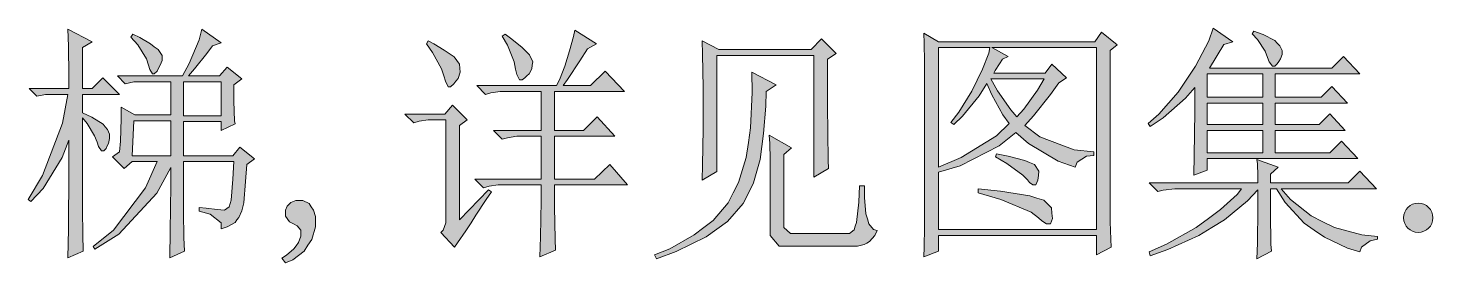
# Model space of a CAD drawing. Header units: millimetres. Extents: x 0 to 586, y 0 to 414.
# Drawn here: x 475.96 to 507.81, y 130.66 to 135.97 of the extents above; entities that cross this region are included whole.
import ezdxf

# ---------------------------------------------------------------- set-up
doc = ezdxf.new("R2010")
doc.units = ezdxf.units.MM

msp = doc.modelspace()

# ---------------------------------------------------------------- hatches: boundary and pattern name
h = msp.add_hatch(color=0)
h.dxf.hatch_style = 2
h.paths.add_polyline_path([(477.188389, 132.002389), (477.188389, 131.850694), (477.198972, 131.310944), (477.209556, 130.922889), (476.860306, 130.771194), (476.870889, 131.420306), (476.881472, 132.753806), (476.881472, 133.438194), (476.72625, 133.039556), (476.295861, 132.344583), (476.020694, 132.04825), (475.957194, 132.090583), (476.285278, 132.633861), (476.736833, 133.822722), (476.860306, 134.471833), (476.352306, 134.471833), (476.15475, 134.4295), (475.978361, 134.605889), (476.881472, 134.605889), (476.881472, 134.891639), (476.870889, 135.561917), (476.860306, 135.946444), (477.410639, 135.660694), (477.188389, 135.530167), (477.188389, 134.605889), (477.410639, 134.605889), (477.650528, 134.845778), (478.028, 134.471833), (477.188389, 134.471833), (477.188389, 134.055556), (477.400056, 133.95325), (477.657583, 133.7945), (477.706972, 133.734528), (477.756361, 133.674556), (477.80575, 133.568722), (477.80575, 133.526389), (477.80575, 133.469944), (477.777528, 133.360583), (477.749306, 133.304139), (477.724611, 133.247694), (477.675222, 133.194778), (477.650528, 133.194778), (477.618778, 133.194778), (477.55175, 133.293556), (477.52, 133.392333), (477.463556, 133.536972), (477.29775, 133.812139), (477.188389, 133.942667)])
h = msp.add_hatch(color=0)
h.paths.add_polyline_path([(480.624444, 134.690556), (480.624444, 134.316611), (480.638556, 133.875639), (480.649139, 133.808611), (480.338694, 133.656917), (480.338694, 133.854472), (479.481444, 133.854472), (479.481444, 133.081889), (480.603278, 133.081889), (480.7585, 133.279444), (481.090111, 133.014861), (480.913722, 132.884333), (480.889028, 132.499806), (480.846694, 132.020028), (480.825528, 131.924778), (480.800833, 131.833056), (480.737333, 131.684889), (480.691472, 131.628444), (480.649139, 131.572), (480.47275, 131.473222), (480.338694, 131.430889), (480.338694, 131.561417), (480.084694, 131.7625), (479.834222, 131.826), (479.834222, 131.914194), (479.9965, 131.893028), (480.246972, 131.864806), (480.328111, 131.861278), (480.412778, 131.854222), (480.515083, 131.924778), (480.53625, 132.002389), (480.560944, 132.08), (480.603278, 132.552722), (480.624444, 132.951361), (479.481444, 132.951361), (479.481444, 132.069417), (479.481444, 131.804833), (479.492028, 131.233333), (479.502611, 130.922889), (479.171, 130.771194), (479.181583, 131.385028), (479.192167, 132.411611), (479.192167, 132.817306), (478.874667, 132.235222), (478.013889, 131.310944), (477.474139, 130.96875), (477.431806, 131.03225), (477.893944, 131.395611), (478.620667, 132.355167), (478.88525, 132.951361), (478.31375, 132.951361), (478.137361, 132.796139), (477.872778, 133.060722), (478.028, 133.170083), (478.049167, 133.4135), (478.070333, 133.917972), (478.070333, 134.182556), (478.37725, 134.006167), (479.192167, 134.006167), (479.192167, 134.757583), (478.356083, 134.757583), (478.158528, 134.711722), (477.982139, 134.888111), (479.45675, 134.888111), (479.611972, 135.173861), (479.834222, 135.706556), (479.897722, 135.946444), (480.338694, 135.639528), (480.141139, 135.5725), (480.010611, 135.396111), (479.731917, 135.053917), (479.590806, 134.888111), (480.296361, 134.888111), (480.47275, 135.085667), (480.800833, 134.821083)])
h.paths.add_polyline_path([(478.356083, 133.875639), (478.31375, 133.081889), (479.192167, 133.081889), (479.192167, 133.875639)])
h.paths.add_polyline_path([(479.481444, 134.757583), (479.481444, 133.985), (480.338694, 133.985), (480.338694, 134.757583)])
h = msp.add_hatch(color=0)
h.dxf.hatch_style = 2
h.paths.add_polyline_path([(478.334917, 135.837083), (478.490139, 135.759472), (478.730028, 135.618361), (478.818222, 135.551333), (478.906417, 135.484306), (478.994611, 135.353778), (478.994611, 135.28675), (478.994611, 135.240889), (478.955806, 135.131528), (478.917, 135.0645), (478.881722, 134.997472), (478.818222, 134.933972), (478.797056, 134.933972), (478.775889, 134.933972), (478.719444, 135.03275), (478.687694, 135.131528), (478.641833, 135.276167), (478.444278, 135.593667), (478.289056, 135.770056)])
h = msp.add_hatch(color=0)
h.dxf.hatch_style = 2
h.paths.add_polyline_path([(488.357333, 135.925278), (488.844167, 135.614833), (488.643083, 135.505472), (488.466694, 135.230306), (488.191528, 134.8105), (488.09275, 134.669389), (488.710111, 134.669389), (489.041722, 134.997472), (489.482694, 134.535333), (487.895194, 134.535333), (487.895194, 133.653389), (488.554889, 133.653389), (488.865333, 133.963833), (489.260444, 133.522861), (487.895194, 133.522861), (487.895194, 132.552722), (488.798306, 132.552722), (489.151083, 132.884333), (489.546194, 132.422194), (487.895194, 132.422194), (487.895194, 131.928306), (487.905778, 131.191), (487.916361, 130.947583), (487.563583, 130.792361), (487.577694, 131.243917), (487.588278, 132.058833), (487.588278, 132.422194), (486.706333, 132.422194), (486.618139, 132.422194), (486.41, 132.390444), (486.286528, 132.355167), (486.088972, 132.552722), (487.588278, 132.552722), (487.588278, 133.522861), (487.122611, 133.522861), (487.037944, 133.522861), (486.826278, 133.487583), (486.706333, 133.455833), (486.508778, 133.653389), (487.588278, 133.653389), (487.588278, 134.535333), (486.748667, 134.535333), (486.660472, 134.535333), (486.452333, 134.503583), (486.332389, 134.468306), (486.134833, 134.669389), (487.941056, 134.669389), (488.004556, 134.799917), (488.128028, 135.110361), (488.180944, 135.283222), (488.237389, 135.459611), (488.325583, 135.780639)])
h = msp.add_hatch(color=0)
h.dxf.hatch_style = 2
h.paths.add_polyline_path([(486.706333, 135.791222), (486.773361, 135.837083), (486.925056, 135.724194), (487.161417, 135.533694), (487.246083, 135.449028), (487.327222, 135.367889), (487.401306, 135.209139), (487.387194, 135.131528), (487.376611, 135.053917), (487.316639, 134.933972), (487.26725, 134.888111), (487.217861, 134.845778), (487.157889, 134.799917), (487.147306, 134.799917), (487.101444, 134.799917), (487.037944, 134.919861), (487.01325, 135.043333), (486.9815, 135.209139), (486.826278, 135.583083)])
h = msp.add_hatch(color=0)
h.dxf.hatch_style = 2
h.paths.add_polyline_path([(494.086444, 135.265583), (494.086444, 134.217833), (494.097028, 132.983111), (494.107611, 132.796139), (493.776, 132.598583), (493.776, 135.353778), (491.574667, 135.353778), (491.574667, 132.729111), (491.243056, 132.531556), (491.253639, 132.87375), (491.264222, 133.681611), (491.264222, 134.150806), (491.264222, 134.62), (491.253639, 135.385528), (491.243056, 135.681861), (491.617, 135.484306), (493.7125, 135.484306), (493.952389, 135.727722), (494.284, 135.396111)])
h = msp.add_hatch(color=0)
h.paths.add_polyline_path([(500.496417, 135.463139), (500.496417, 131.804833), (500.496417, 131.586111), (500.507, 131.191), (500.517583, 131.014611), (500.185972, 130.838222), (500.185972, 131.279194), (496.598222, 131.279194), (496.598222, 130.926417), (496.266611, 130.792361), (496.277194, 131.014611), (496.287778, 131.466167), (496.287778, 131.695472), (496.287778, 135.022167), (496.287778, 135.209139), (496.277194, 135.628944), (496.266611, 135.85825), (496.598222, 135.660694), (500.143639, 135.660694), (500.298861, 135.879417), (500.651639, 135.593667)])
h.paths.add_polyline_path([(496.598222, 131.409722), (500.185972, 131.409722), (500.185972, 135.530167), (497.80825, 135.530167), (498.182194, 135.332611), (498.051667, 135.265583), (497.984639, 135.166806), (497.885861, 135.011583), (497.854111, 134.955139), (499.018278, 134.955139), (499.1735, 135.152694), (499.505111, 134.845778), (499.328722, 134.736417), (499.14175, 134.471833), (498.757222, 133.988528), (498.556139, 133.766278), (498.898333, 133.512278), (499.6815, 133.215944), (500.122472, 133.173611), (500.122472, 133.085417), (499.956667, 133.071306), (499.748528, 132.940778), (499.702667, 132.820833), (499.318139, 132.961944), (498.644333, 133.360583), (498.358583, 133.611056), (497.974056, 133.304139), (497.092111, 132.852583), (496.598222, 132.707944)])
h.paths.add_polyline_path([(496.598222, 135.530167), (496.598222, 132.820833), (497.113278, 133.039556), (497.917611, 133.536972), (498.203361, 133.812139), (498.06225, 134.009694), (497.80825, 134.46125), (497.698889, 134.71525), (497.5225, 134.440083), (497.148556, 133.977944), (496.951, 133.790972), (496.883972, 133.833306), (497.060361, 134.066139), (497.356694, 134.542389), (497.476639, 134.792861), (497.600111, 135.039806), (497.741222, 135.406694), (497.765917, 135.530167)])
h.paths.add_polyline_path([(497.787083, 134.824611), (497.942306, 134.549444), (498.238639, 134.119056), (498.37975, 133.963833), (498.534972, 134.140222), (498.845417, 134.570611), (498.997111, 134.824611)])
h = msp.add_hatch(color=0)
h.paths.add_polyline_path([(502.390833, 132.644444), (502.401417, 133.085417), (502.412, 134.076722), (502.412, 134.627056), (502.203861, 134.383639), (501.695861, 133.942667), (501.399528, 133.745111), (501.353667, 133.812139), (501.597083, 134.020278), (502.038056, 134.521222), (502.235611, 134.814028), (502.433167, 135.106833), (502.733028, 135.685389), (502.831806, 135.971139), (503.272778, 135.660694), (503.071694, 135.597194), (502.743611, 135.0645), (505.519972, 135.0645), (505.784556, 135.329083), (506.1585, 134.933972), (504.239389, 134.933972), (504.239389, 134.408333), (505.276556, 134.408333), (505.519972, 134.648222), (505.87275, 134.274278), (504.239389, 134.274278), (504.239389, 133.787444), (505.230694, 133.787444), (505.474111, 134.030861), (505.826889, 133.656917), (504.239389, 133.656917), (504.239389, 133.148917), (505.474111, 133.148917), (505.738694, 133.4135), (506.112639, 133.018389), (502.69775, 133.018389), (502.69775, 132.753806)])
h.paths.add_polyline_path([(502.69775, 134.933972), (502.69775, 134.408333), (503.953639, 134.408333), (503.953639, 134.933972)])
h.paths.add_polyline_path([(502.69775, 133.656917), (502.69775, 133.148917), (503.953639, 133.148917), (503.953639, 133.656917)])
h.paths.add_polyline_path([(502.69775, 134.274278), (502.69775, 133.787444), (503.953639, 133.787444), (503.953639, 134.274278)])
h = msp.add_hatch(color=0)
h.dxf.hatch_style = 2
h.paths.add_polyline_path([(503.756083, 135.904111), (503.964222, 135.8265), (504.228806, 135.688917), (504.28525, 135.628944), (504.341694, 135.568972), (504.394611, 135.463139), (504.394611, 135.420806), (504.394611, 135.374944), (504.355806, 135.276167), (504.317, 135.219722), (504.278194, 135.166806), (504.228806, 135.110361), (504.218222, 135.110361), (504.175889, 135.110361), (504.098278, 135.209139), (504.063, 135.307917), (504.010083, 135.452556), (503.833694, 135.717139), (503.71375, 135.840611)])
h = msp.add_hatch(color=0)
h.dxf.hatch_style = 2
h.paths.add_polyline_path([(484.988306, 135.614833), (485.030639, 135.681861), (485.154111, 135.614833), (485.390472, 135.473722), (485.506889, 135.396111), (485.619778, 135.3185), (485.74325, 135.152694), (485.746778, 135.0645), (485.753833, 134.976306), (485.707972, 134.828139), (485.658583, 134.768167), (485.609194, 134.708194), (485.538639, 134.644694), (485.517472, 134.644694), (485.482194, 134.644694), (485.418694, 134.768167), (485.383417, 134.888111), (485.3305, 135.053917), (485.129417, 135.417278)])
h = msp.add_hatch(color=0)
h.dxf.hatch_style = 2
h.paths.add_polyline_path([(492.368417, 134.976306), (492.91875, 134.690556), (492.6965, 134.538861), (492.685917, 134.20725), (492.636528, 133.586361), (492.597722, 133.293556), (492.558917, 133.00075), (492.407222, 132.471583), (492.290806, 132.235222), (492.174389, 131.998861), (491.818083, 131.593167), (491.574667, 131.420306), (491.33125, 131.250972), (490.650389, 130.915833), (490.209417, 130.750028), (490.163556, 130.838222), (490.50575, 130.979333), (491.063139, 131.289778), (491.278333, 131.455583), (491.49, 131.617861), (491.828667, 132.0165), (491.948611, 132.245806), (492.068556, 132.478639), (492.241417, 133.046611), (492.290806, 133.38175), (492.340194, 133.716889), (492.379, 134.514167)])
h = msp.add_hatch(color=0)
h.dxf.hatch_style = 2
h.paths.add_polyline_path([(485.736194, 131.628444), (486.395889, 132.309306), (486.462917, 132.266972), (486.342972, 132.090583), (486.110139, 131.737806), (486.000778, 131.561417), (485.880833, 131.385028), (485.693861, 131.109861), (485.626833, 131.011083), (485.316389, 131.342694), (485.372833, 131.395611), (485.429278, 131.561417), (485.429278, 131.670778), (485.429278, 133.896806), (485.118833, 133.896806), (485.030639, 133.896806), (484.8225, 133.865056), (484.702556, 133.829778), (484.501472, 134.027333), (485.404583, 134.027333), (485.580972, 134.228417), (485.912583, 133.896806), (485.736194, 133.766278)])
h = msp.add_hatch(color=0)
h.dxf.hatch_style = 2
h.paths.add_polyline_path([(493.095139, 131.589639), (493.095139, 131.455583), (493.246833, 131.325056), (493.402056, 131.325056), (494.502722, 131.325056), (494.580333, 131.325056), (494.686167, 131.406194), (494.714389, 131.490861), (494.742611, 131.572), (494.792, 132.030611), (494.813167, 132.404556), (494.922528, 132.404556), (494.922528, 132.139972), (494.954278, 131.766028), (494.989556, 131.653139), (495.021306, 131.543778), (495.130667, 131.41325), (495.208278, 131.388556), (495.155361, 131.279194), (495.038944, 131.138083), (494.978972, 131.102806), (494.915472, 131.071056), (494.767306, 131.039306), (494.679111, 131.039306), (493.183333, 131.039306), (492.985778, 131.039306), (492.784694, 131.279194), (492.784694, 131.522611), (492.784694, 132.845528), (492.784694, 133.007806), (492.774111, 133.360583), (492.763528, 133.547556), (493.271528, 133.261806), (493.095139, 133.110111)])
h = msp.add_hatch(color=0)
h.dxf.hatch_style = 2
h.paths.add_polyline_path([(497.917611, 133.12775), (498.182194, 133.071306), (498.556139, 132.972528), (498.669028, 132.930194), (498.778389, 132.884333), (498.877167, 132.736167), (498.866583, 132.633861), (498.856, 132.528028), (498.810139, 132.422194), (498.778389, 132.422194), (498.743111, 132.422194), (498.669028, 132.478639), (498.623167, 132.535083), (498.513806, 132.644444), (498.150444, 132.909028), (497.896444, 133.060722)])
h = msp.add_hatch(color=0)
h.dxf.hatch_style = 2
h.paths.add_polyline_path([(503.844278, 132.468056), (503.844278, 132.633861), (503.833694, 132.898444), (503.823111, 132.997222), (504.306417, 132.820833), (504.130028, 132.665611), (504.130028, 132.468056), (505.893917, 132.468056), (506.1585, 132.732639), (506.532444, 132.334), (504.373444, 132.334), (504.581583, 132.094111), (505.054306, 131.720167), (505.318889, 131.586111), (505.583472, 131.455583), (506.200833, 131.289778), (506.553611, 131.258028), (506.553611, 131.191), (506.387806, 131.155722), (506.19025, 131.014611), (506.1585, 130.90525), (505.87275, 130.993444), (505.354167, 131.240389), (505.121333, 131.399139), (504.892028, 131.557889), (504.461639, 132.027083), (504.264083, 132.334), (504.130028, 132.334), (504.130028, 131.783667), (504.140611, 131.081639), (504.151194, 130.926417), (503.823111, 130.750028), (503.833694, 131.102806), (503.844278, 131.885972), (503.844278, 132.312833), (503.611444, 132.058833), (503.089333, 131.631972), (502.796528, 131.455583), (502.50725, 131.279194), (501.805222, 130.958167), (501.399528, 130.817056), (501.378361, 130.90525), (501.773472, 131.081639), (502.447278, 131.459111), (502.722444, 131.663722), (502.997611, 131.868333), (503.371556, 132.203472), (503.470333, 132.334), (502.105083, 132.334), (501.960444, 132.334), (501.695861, 132.30225), (501.575917, 132.2705), (501.378361, 132.468056)])
h = msp.add_hatch(color=0)
h.dxf.hatch_style = 2
h.paths.add_polyline_path([(497.501333, 132.334), (498.005806, 132.281083), (498.672556, 132.17525), (498.831306, 132.125861), (498.993583, 132.076472), (499.162917, 131.907139), (499.1735, 131.783667), (499.184083, 131.663722), (499.14175, 131.543778), (499.085306, 131.543778), (499.053556, 131.543778), (498.944194, 131.607278), (498.866583, 131.674306), (498.700778, 131.804833), (498.016389, 132.094111), (497.501333, 132.245806)])
h = msp.add_hatch(color=0)
h.dxf.hatch_style = 2
h.paths.add_polyline_path([(481.795667, 131.804833), (481.795667, 131.850694), (481.834472, 131.938889), (481.873278, 131.981222), (481.912083, 132.027083), (482.024972, 132.069417), (482.102583, 132.069417), (482.190778, 132.069417), (482.328361, 131.998861), (482.37775, 131.928306), (482.427139, 131.854222), (482.476528, 131.706056), (482.476528, 131.628444), (482.476528, 131.47675), (482.388333, 131.187472), (482.300139, 131.056944), (482.215472, 130.922889), (481.961472, 130.725333), (481.795667, 130.658306), (481.707472, 130.767667), (481.816833, 130.834694), (481.982639, 130.972278), (482.035556, 131.046361), (482.092, 131.116917), (482.144917, 131.265083), (482.144917, 131.342694), (482.144917, 131.399139), (482.056722, 131.497917), (481.972056, 131.54025), (481.883861, 131.586111), (481.795667, 131.716639)])
h = msp.add_hatch(color=0)
edge = h.paths.add_edge_path()
edge.add_arc((507.481417, 131.677833), 0.331611, 0, 360)

# ---------------------------------------------------------------- linework, layer by layer
at = {"color": 0, "lineweight": 0}
for points in [[(477.188389, 132.002389), (477.188389, 131.850694), (477.198972, 131.310944), (477.209556, 130.922889), (476.860306, 130.771194), (476.870889, 131.420306), (476.881472, 132.753806), (476.881472, 133.438194), (476.72625, 133.039556), (476.295861, 132.344583), (476.020694, 132.04825), (475.957194, 132.090583), (476.285278, 132.633861), (476.736833, 133.822722), (476.860306, 134.471833), (476.352306, 134.471833), (476.15475, 134.4295), (475.978361, 134.605889), (476.881472, 134.605889), (476.881472, 134.891639), (476.870889, 135.561917), (476.860306, 135.946444), (477.410639, 135.660694), (477.188389, 135.530167), (477.188389, 134.605889), (477.410639, 134.605889), (477.650528, 134.845778), (478.028, 134.471833), (477.188389, 134.471833), (477.188389, 134.055556), (477.400056, 133.95325), (477.657583, 133.7945), (477.706972, 133.734528), (477.756361, 133.674556), (477.80575, 133.568722), (477.80575, 133.526389), (477.80575, 133.469944), (477.777528, 133.360583), (477.749306, 133.304139), (477.724611, 133.247694), (477.675222, 133.194778), (477.650528, 133.194778), (477.618778, 133.194778), (477.55175, 133.293556), (477.52, 133.392333), (477.463556, 133.536972), (477.29775, 133.812139), (477.188389, 133.942667)], [(480.624444, 134.690556), (480.624444, 134.316611), (480.638556, 133.875639), (480.649139, 133.808611), (480.338694, 133.656917), (480.338694, 133.854472), (479.481444, 133.854472), (479.481444, 133.081889), (480.603278, 133.081889), (480.7585, 133.279444), (481.090111, 133.014861), (480.913722, 132.884333), (480.889028, 132.499806), (480.846694, 132.020028), (480.825528, 131.924778), (480.800833, 131.833056), (480.737333, 131.684889), (480.691472, 131.628444), (480.649139, 131.572), (480.47275, 131.473222), (480.338694, 131.430889), (480.338694, 131.561417), (480.084694, 131.7625), (479.834222, 131.826), (479.834222, 131.914194), (479.9965, 131.893028), (480.246972, 131.864806), (480.328111, 131.861278), (480.412778, 131.854222), (480.515083, 131.924778), (480.53625, 132.002389), (480.560944, 132.08), (480.603278, 132.552722), (480.624444, 132.951361), (479.481444, 132.951361), (479.481444, 132.069417), (479.481444, 131.804833), (479.492028, 131.233333), (479.502611, 130.922889), (479.171, 130.771194), (479.181583, 131.385028), (479.192167, 132.411611), (479.192167, 132.817306), (478.874667, 132.235222), (478.013889, 131.310944), (477.474139, 130.96875), (477.431806, 131.03225), (477.893944, 131.395611), (478.620667, 132.355167), (478.88525, 132.951361), (478.31375, 132.951361), (478.137361, 132.796139), (477.872778, 133.060722), (478.028, 133.170083), (478.049167, 133.4135), (478.070333, 133.917972), (478.070333, 134.182556), (478.37725, 134.006167), (479.192167, 134.006167), (479.192167, 134.757583), (478.356083, 134.757583), (478.158528, 134.711722), (477.982139, 134.888111), (479.45675, 134.888111), (479.611972, 135.173861), (479.834222, 135.706556), (479.897722, 135.946444), (480.338694, 135.639528), (480.141139, 135.5725), (480.010611, 135.396111), (479.731917, 135.053917), (479.590806, 134.888111), (480.296361, 134.888111), (480.47275, 135.085667), (480.800833, 134.821083)], [(478.334917, 135.837083), (478.490139, 135.759472), (478.730028, 135.618361), (478.818222, 135.551333), (478.906417, 135.484306), (478.994611, 135.353778), (478.994611, 135.28675), (478.994611, 135.240889), (478.955806, 135.131528), (478.917, 135.0645), (478.881722, 134.997472), (478.818222, 134.933972), (478.797056, 134.933972), (478.775889, 134.933972), (478.719444, 135.03275), (478.687694, 135.131528), (478.641833, 135.276167), (478.444278, 135.593667), (478.289056, 135.770056)], [(488.357333, 135.925278), (488.844167, 135.614833), (488.643083, 135.505472), (488.466694, 135.230306), (488.191528, 134.8105), (488.09275, 134.669389), (488.710111, 134.669389), (489.041722, 134.997472), (489.482694, 134.535333), (487.895194, 134.535333), (487.895194, 133.653389), (488.554889, 133.653389), (488.865333, 133.963833), (489.260444, 133.522861), (487.895194, 133.522861), (487.895194, 132.552722), (488.798306, 132.552722), (489.151083, 132.884333), (489.546194, 132.422194), (487.895194, 132.422194), (487.895194, 131.928306), (487.905778, 131.191), (487.916361, 130.947583), (487.563583, 130.792361), (487.577694, 131.243917), (487.588278, 132.058833), (487.588278, 132.422194), (486.706333, 132.422194), (486.618139, 132.422194), (486.41, 132.390444), (486.286528, 132.355167), (486.088972, 132.552722), (487.588278, 132.552722), (487.588278, 133.522861), (487.122611, 133.522861), (487.037944, 133.522861), (486.826278, 133.487583), (486.706333, 133.455833), (486.508778, 133.653389), (487.588278, 133.653389), (487.588278, 134.535333), (486.748667, 134.535333), (486.660472, 134.535333), (486.452333, 134.503583), (486.332389, 134.468306), (486.134833, 134.669389), (487.941056, 134.669389), (488.004556, 134.799917), (488.128028, 135.110361), (488.180944, 135.283222), (488.237389, 135.459611), (488.325583, 135.780639)], [(486.706333, 135.791222), (486.773361, 135.837083), (486.925056, 135.724194), (487.161417, 135.533694), (487.246083, 135.449028), (487.327222, 135.367889), (487.401306, 135.209139), (487.387194, 135.131528), (487.376611, 135.053917), (487.316639, 134.933972), (487.26725, 134.888111), (487.217861, 134.845778), (487.157889, 134.799917), (487.147306, 134.799917), (487.101444, 134.799917), (487.037944, 134.919861), (487.01325, 135.043333), (486.9815, 135.209139), (486.826278, 135.583083)], [(494.086444, 135.265583), (494.086444, 134.217833), (494.097028, 132.983111), (494.107611, 132.796139), (493.776, 132.598583), (493.776, 135.353778), (491.574667, 135.353778), (491.574667, 132.729111), (491.243056, 132.531556), (491.253639, 132.87375), (491.264222, 133.681611), (491.264222, 134.150806), (491.264222, 134.62), (491.253639, 135.385528), (491.243056, 135.681861), (491.617, 135.484306), (493.7125, 135.484306), (493.952389, 135.727722), (494.284, 135.396111)], [(500.496417, 135.463139), (500.496417, 131.804833), (500.496417, 131.586111), (500.507, 131.191), (500.517583, 131.014611), (500.185972, 130.838222), (500.185972, 131.279194), (496.598222, 131.279194), (496.598222, 130.926417), (496.266611, 130.792361), (496.277194, 131.014611), (496.287778, 131.466167), (496.287778, 131.695472), (496.287778, 135.022167), (496.287778, 135.209139), (496.277194, 135.628944), (496.266611, 135.85825), (496.598222, 135.660694), (500.143639, 135.660694), (500.298861, 135.879417), (500.651639, 135.593667)], [(502.390833, 132.644444), (502.401417, 133.085417), (502.412, 134.076722), (502.412, 134.627056), (502.203861, 134.383639), (501.695861, 133.942667), (501.399528, 133.745111), (501.353667, 133.812139), (501.597083, 134.020278), (502.038056, 134.521222), (502.235611, 134.814028), (502.433167, 135.106833), (502.733028, 135.685389), (502.831806, 135.971139), (503.272778, 135.660694), (503.071694, 135.597194), (502.743611, 135.0645), (505.519972, 135.0645), (505.784556, 135.329083), (506.1585, 134.933972), (504.239389, 134.933972), (504.239389, 134.408333), (505.276556, 134.408333), (505.519972, 134.648222), (505.87275, 134.274278), (504.239389, 134.274278), (504.239389, 133.787444), (505.230694, 133.787444), (505.474111, 134.030861), (505.826889, 133.656917), (504.239389, 133.656917), (504.239389, 133.148917), (505.474111, 133.148917), (505.738694, 133.4135), (506.112639, 133.018389), (502.69775, 133.018389), (502.69775, 132.753806)], [(503.756083, 135.904111), (503.964222, 135.8265), (504.228806, 135.688917), (504.28525, 135.628944), (504.341694, 135.568972), (504.394611, 135.463139), (504.394611, 135.420806), (504.394611, 135.374944), (504.355806, 135.276167), (504.317, 135.219722), (504.278194, 135.166806), (504.228806, 135.110361), (504.218222, 135.110361), (504.175889, 135.110361), (504.098278, 135.209139), (504.063, 135.307917), (504.010083, 135.452556), (503.833694, 135.717139), (503.71375, 135.840611)], [(484.988306, 135.614833), (485.030639, 135.681861), (485.154111, 135.614833), (485.390472, 135.473722), (485.506889, 135.396111), (485.619778, 135.3185), (485.74325, 135.152694), (485.746778, 135.0645), (485.753833, 134.976306), (485.707972, 134.828139), (485.658583, 134.768167), (485.609194, 134.708194), (485.538639, 134.644694), (485.517472, 134.644694), (485.482194, 134.644694), (485.418694, 134.768167), (485.383417, 134.888111), (485.3305, 135.053917), (485.129417, 135.417278)], [(496.598222, 131.409722), (500.185972, 131.409722), (500.185972, 135.530167), (497.80825, 135.530167), (498.182194, 135.332611), (498.051667, 135.265583), (497.984639, 135.166806), (497.885861, 135.011583), (497.854111, 134.955139), (499.018278, 134.955139), (499.1735, 135.152694), (499.505111, 134.845778), (499.328722, 134.736417), (499.14175, 134.471833), (498.757222, 133.988528), (498.556139, 133.766278), (498.898333, 133.512278), (499.6815, 133.215944), (500.122472, 133.173611), (500.122472, 133.085417), (499.956667, 133.071306), (499.748528, 132.940778), (499.702667, 132.820833), (499.318139, 132.961944), (498.644333, 133.360583), (498.358583, 133.611056), (497.974056, 133.304139), (497.092111, 132.852583), (496.598222, 132.707944)], [(496.598222, 135.530167), (496.598222, 132.820833), (497.113278, 133.039556), (497.917611, 133.536972), (498.203361, 133.812139), (498.06225, 134.009694), (497.80825, 134.46125), (497.698889, 134.71525), (497.5225, 134.440083), (497.148556, 133.977944), (496.951, 133.790972), (496.883972, 133.833306), (497.060361, 134.066139), (497.356694, 134.542389), (497.476639, 134.792861), (497.600111, 135.039806), (497.741222, 135.406694), (497.765917, 135.530167)], [(479.481444, 134.757583), (479.481444, 133.985), (480.338694, 133.985), (480.338694, 134.757583)], [(492.368417, 134.976306), (492.91875, 134.690556), (492.6965, 134.538861), (492.685917, 134.20725), (492.636528, 133.586361), (492.597722, 133.293556), (492.558917, 133.00075), (492.407222, 132.471583), (492.290806, 132.235222), (492.174389, 131.998861), (491.818083, 131.593167), (491.574667, 131.420306), (491.33125, 131.250972), (490.650389, 130.915833), (490.209417, 130.750028), (490.163556, 130.838222), (490.50575, 130.979333), (491.063139, 131.289778), (491.278333, 131.455583), (491.49, 131.617861), (491.828667, 132.0165), (491.948611, 132.245806), (492.068556, 132.478639), (492.241417, 133.046611), (492.290806, 133.38175), (492.340194, 133.716889), (492.379, 134.514167)], [(497.787083, 134.824611), (497.942306, 134.549444), (498.238639, 134.119056), (498.37975, 133.963833), (498.534972, 134.140222), (498.845417, 134.570611), (498.997111, 134.824611)], [(502.69775, 134.933972), (502.69775, 134.408333), (503.953639, 134.408333), (503.953639, 134.933972)], [(485.736194, 131.628444), (486.395889, 132.309306), (486.462917, 132.266972), (486.342972, 132.090583), (486.110139, 131.737806), (486.000778, 131.561417), (485.880833, 131.385028), (485.693861, 131.109861), (485.626833, 131.011083), (485.316389, 131.342694), (485.372833, 131.395611), (485.429278, 131.561417), (485.429278, 131.670778), (485.429278, 133.896806), (485.118833, 133.896806), (485.030639, 133.896806), (484.8225, 133.865056), (484.702556, 133.829778), (484.501472, 134.027333), (485.404583, 134.027333), (485.580972, 134.228417), (485.912583, 133.896806), (485.736194, 133.766278)], [(502.69775, 134.274278), (502.69775, 133.787444), (503.953639, 133.787444), (503.953639, 134.274278)], [(478.356083, 133.875639), (478.31375, 133.081889), (479.192167, 133.081889), (479.192167, 133.875639)], [(493.095139, 131.589639), (493.095139, 131.455583), (493.246833, 131.325056), (493.402056, 131.325056), (494.502722, 131.325056), (494.580333, 131.325056), (494.686167, 131.406194), (494.714389, 131.490861), (494.742611, 131.572), (494.792, 132.030611), (494.813167, 132.404556), (494.922528, 132.404556), (494.922528, 132.139972), (494.954278, 131.766028), (494.989556, 131.653139), (495.021306, 131.543778), (495.130667, 131.41325), (495.208278, 131.388556), (495.155361, 131.279194), (495.038944, 131.138083), (494.978972, 131.102806), (494.915472, 131.071056), (494.767306, 131.039306), (494.679111, 131.039306), (493.183333, 131.039306), (492.985778, 131.039306), (492.784694, 131.279194), (492.784694, 131.522611), (492.784694, 132.845528), (492.784694, 133.007806), (492.774111, 133.360583), (492.763528, 133.547556), (493.271528, 133.261806), (493.095139, 133.110111)], [(502.69775, 133.656917), (502.69775, 133.148917), (503.953639, 133.148917), (503.953639, 133.656917)], [(497.917611, 133.12775), (498.182194, 133.071306), (498.556139, 132.972528), (498.669028, 132.930194), (498.778389, 132.884333), (498.877167, 132.736167), (498.866583, 132.633861), (498.856, 132.528028), (498.810139, 132.422194), (498.778389, 132.422194), (498.743111, 132.422194), (498.669028, 132.478639), (498.623167, 132.535083), (498.513806, 132.644444), (498.150444, 132.909028), (497.896444, 133.060722)], [(503.844278, 132.468056), (503.844278, 132.633861), (503.833694, 132.898444), (503.823111, 132.997222), (504.306417, 132.820833), (504.130028, 132.665611), (504.130028, 132.468056), (505.893917, 132.468056), (506.1585, 132.732639), (506.532444, 132.334), (504.373444, 132.334), (504.581583, 132.094111), (505.054306, 131.720167), (505.318889, 131.586111), (505.583472, 131.455583), (506.200833, 131.289778), (506.553611, 131.258028), (506.553611, 131.191), (506.387806, 131.155722), (506.19025, 131.014611), (506.1585, 130.90525), (505.87275, 130.993444), (505.354167, 131.240389), (505.121333, 131.399139), (504.892028, 131.557889), (504.461639, 132.027083), (504.264083, 132.334), (504.130028, 132.334), (504.130028, 131.783667), (504.140611, 131.081639), (504.151194, 130.926417), (503.823111, 130.750028), (503.833694, 131.102806), (503.844278, 131.885972), (503.844278, 132.312833), (503.611444, 132.058833), (503.089333, 131.631972), (502.796528, 131.455583), (502.50725, 131.279194), (501.805222, 130.958167), (501.399528, 130.817056), (501.378361, 130.90525), (501.773472, 131.081639), (502.447278, 131.459111), (502.722444, 131.663722), (502.997611, 131.868333), (503.371556, 132.203472), (503.470333, 132.334), (502.105083, 132.334), (501.960444, 132.334), (501.695861, 132.30225), (501.575917, 132.2705), (501.378361, 132.468056)], [(497.501333, 132.334), (498.005806, 132.281083), (498.672556, 132.17525), (498.831306, 132.125861), (498.993583, 132.076472), (499.162917, 131.907139), (499.1735, 131.783667), (499.184083, 131.663722), (499.14175, 131.543778), (499.085306, 131.543778), (499.053556, 131.543778), (498.944194, 131.607278), (498.866583, 131.674306), (498.700778, 131.804833), (498.016389, 132.094111), (497.501333, 132.245806)], [(481.795667, 131.804833), (481.795667, 131.850694), (481.834472, 131.938889), (481.873278, 131.981222), (481.912083, 132.027083), (482.024972, 132.069417), (482.102583, 132.069417), (482.190778, 132.069417), (482.328361, 131.998861), (482.37775, 131.928306), (482.427139, 131.854222), (482.476528, 131.706056), (482.476528, 131.628444), (482.476528, 131.47675), (482.388333, 131.187472), (482.300139, 131.056944), (482.215472, 130.922889), (481.961472, 130.725333), (481.795667, 130.658306), (481.707472, 130.767667), (481.816833, 130.834694), (481.982639, 130.972278), (482.035556, 131.046361), (482.092, 131.116917), (482.144917, 131.265083), (482.144917, 131.342694), (482.144917, 131.399139), (482.056722, 131.497917), (481.972056, 131.54025), (481.883861, 131.586111), (481.795667, 131.716639)]]:
    msp.add_lwpolyline(points, close=True, dxfattribs=at)
msp.add_circle((507.481417, 131.677833), 0.331611, dxfattribs=at)

doc.saveas('drawing.dxf')
